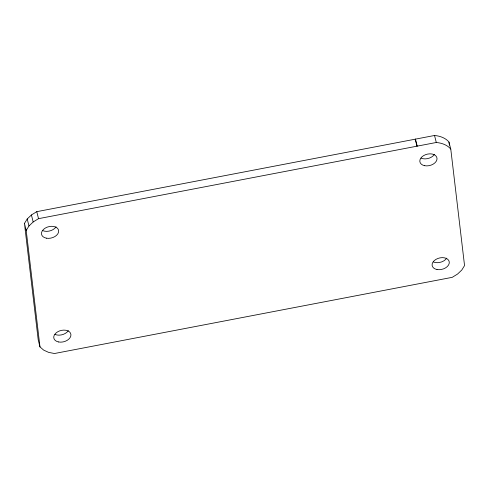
<?xml version="1.0" encoding="UTF-8"?>
<svg xmlns="http://www.w3.org/2000/svg" width="489" height="489" viewBox="0 0 489 489"><rect width="100%" height="100%" fill="white"/><g stroke="black" fill="none" stroke-linecap="round" stroke-linejoin="round"><path stroke-width="0.73" d="M24.45 223.418L27.213 218.974L31.412 214.971L36.767 211.664L434.532 135.484A25.446 16.895 -14.1 0 1 448.865 141.908L450.779 149.096L464.55 265.582L461.787 270.026L457.588 274.029L452.233 277.336L54.468 353.516L48.588 352.367L43.649 350.106L39.976 346.897L38.221 339.904L24.45 223.418L26.204 230.417L39.976 346.897M26.204 230.417L28.973 225.973L33.173 221.963L38.527 218.662L436.292 142.482A25.446 16.895 -14.1 0 1 450.62 148.907L450.779 149.096M434.532 135.484L436.292 142.482M415.436 139.047L417.19 146.046M415.21 139.182L416.97 146.18M36.767 211.664L38.527 218.662M31.412 214.971L33.173 221.963M27.213 218.974L28.973 225.973M449.024 142.103L449.379 145.129M434.44 154.347A8.759 5.813 -14.1 0 1 421.078 158.13M446.714 258.149A8.759 5.813 -14.1 0 1 433.352 261.933M68.356 330.613A8.759 5.813 -14.1 0 1 54.994 334.403M56.082 226.81A8.759 5.813 -14.1 0 1 42.72 230.6M46.363 238.174A8.759 5.813 -14.1 0 0 58.649 230.686A8.759 5.813 -14.1 0 0 45.177 228.131A8.759 5.813 -14.1 0 0 46.363 238.174M58.637 341.976A8.759 5.813 -14.1 0 0 70.917 334.488A8.759 5.813 -14.1 0 0 57.451 331.933A8.759 5.813 -14.1 0 0 58.637 341.976M436.995 269.512A8.759 5.813 -14.1 0 0 449.281 262.025A8.759 5.813 -14.1 0 0 435.809 259.463A8.759 5.813 -14.1 0 0 436.995 269.512M424.727 165.71A8.759 5.813 -14.1 0 0 437.007 158.222A8.759 5.813 -14.1 0 0 423.535 155.661A8.759 5.813 -14.1 0 0 424.727 165.71"/></g></svg>
